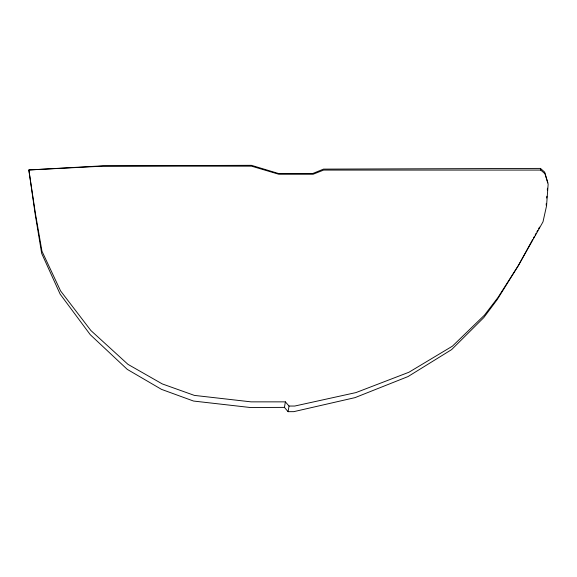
<?xml version="1.0" encoding="UTF-8"?>
<svg xmlns="http://www.w3.org/2000/svg" width="577" height="577" viewBox="0 0 577 577"><rect width="100%" height="100%" fill="white"/><g stroke="black" fill="none" stroke-linecap="round" stroke-linejoin="round"><path stroke-width="0.87" d="M546.174 205.174L546.304 203.392M546.707 198.034L546.845 196.252M547.306 190.006L547.443 188.225M532.564 239.743L518.124 265.99L497.273 299.499L483.764 317.617L451.632 349.597L408.062 376.55L355.035 397.625L293.794 411.653L288.082 411.675L284.447 407.384L285.37 401.859L251.096 401.859L194.377 395.396L162.288 383.921L127.979 364.361L90.856 330.498L60.585 290.923L41.955 251.19L35.435 213.627L28.85 169.97L102.987 165.815L251.442 165.325L278.669 173.547L312.929 173.432L323.495 169.119L540.469 168.405L544.681 172.148L547.847 182.866M288.082 411.675L289.019 406.042L285.37 401.859M533.437 238.164L534.302 236.584M535.175 235.005L536.04 233.425M536.913 231.846L537.778 230.266M538.651 228.687L539.517 227.114M284.447 407.384L250.187 407.499L193.519 401.044L161.481 389.36L127.265 369.374L90.272 334.703L60.152 294.14L41.667 253.375L35.284 214.803L28.85 169.97L103.009 166.162L251.536 166.162L278.806 174.247L313.087 174.247L323.639 170.078L540.721 170.078L544.948 173.735L548.15 184.178L546.549 205.881L542.993 221.842L518.694 264.987L497.944 297.537L484.485 315.121L452.447 346.15L408.949 372.237L355.966 392.584L294.732 406.042L289.019 406.042M540.469 168.405L540.721 170.078"/></g></svg>
